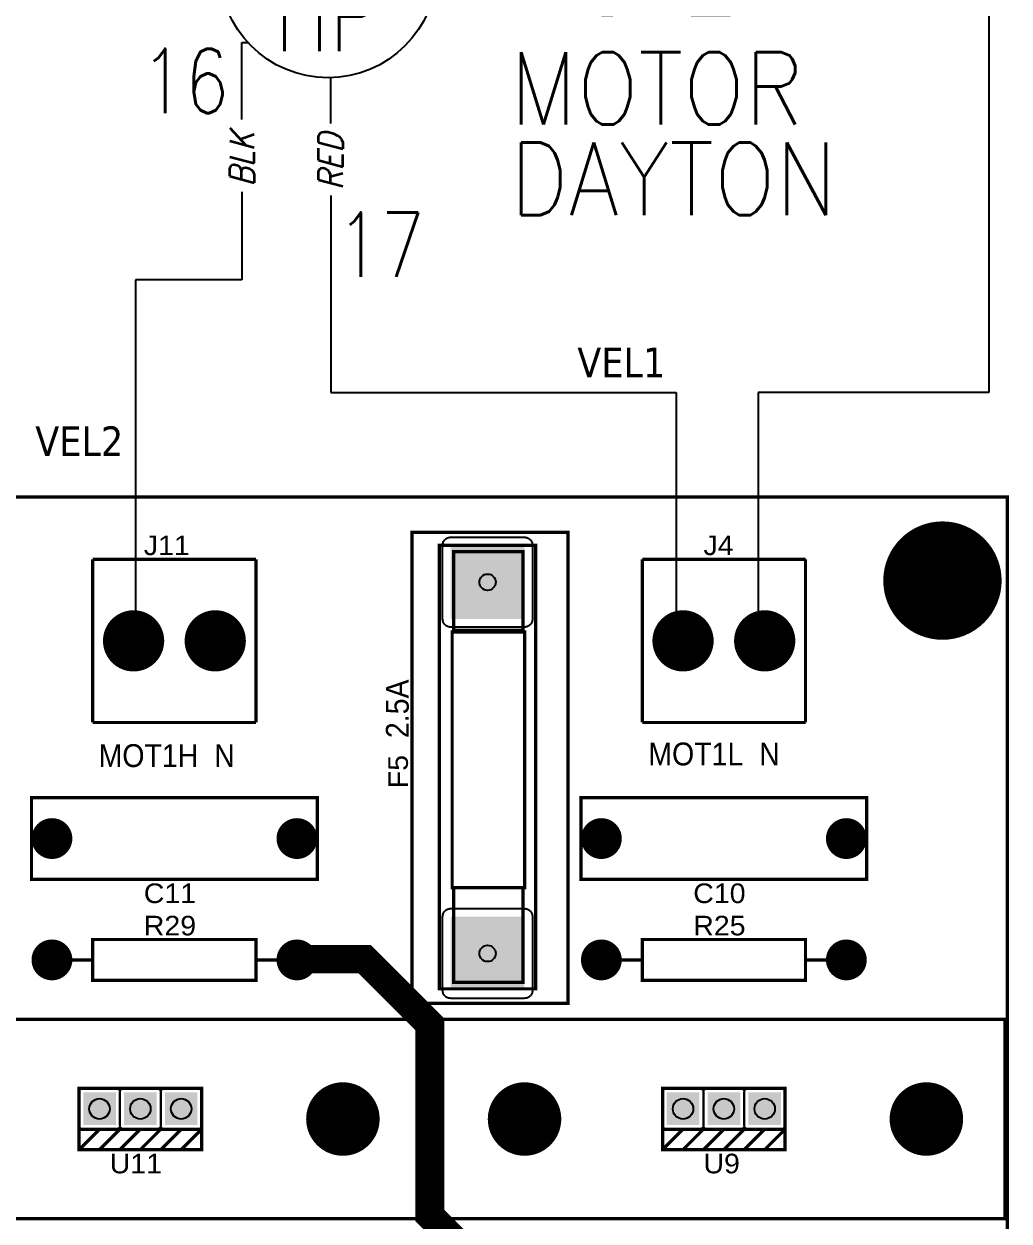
# Model space of a CAD drawing. Header units: inches. Extents: x 0 to 35.7, y 0 to 20.7.
# Drawn here: x 23.709 to 27.531, y 13.563 to 18.208 of the extents above; entities that cross this region are included whole.
import ezdxf
from ezdxf.enums import TextEntityAlignment as Align

# ---------------------------------------------------------------- set-up
doc = ezdxf.new("R2010")
doc.units = ezdxf.units.IN
doc.header["$MEASUREMENT"] = 0
for name, color, linetype in [('BLK_12AWG', 7, 'Continuous'), ('CONTORNO', 179, 'Continuous'), ('DESC', 150, 'Continuous'), ('MISC', 7, 'Continuous'), ('SYMS', 7, 'Continuous'), ('TAGS', 150, 'Continuous'), ('WIRENO', 72, 'Continuous'), ('WIRES', 7, 'Continuous')]:
    doc.layers.add(name, color=color, linetype=linetype)
doc.styles.add('SLDTEXTSTYLE0', font='tahoma.ttf')
doc.styles.get("Standard").update_dxf_attribs({"font": 'arial.ttf'})
doc.styles.add('WD', font='romans.shx')

# ---------------------------------------------------------------- blocks, each defined once
blk = doc.blocks.new('EPAD')
at = {"const_width": 0.5}
blk.add_lwpolyline([(-0.25, 0, 1), (0.25, 0, 1)], format="xyb", close=True, dxfattribs=at)
blk = doc.blocks.new('RPAD')
blk.add_trace([(-0.5, -0.5), (-0.5, 0.5), (0.5, -0.5), (0.5, 0.5)])
blk = doc.blocks.new('TarjetaCBA2')
for points, const_width in [([(130.5116, 98.0071), (136.4266, 98.0071), (136.4266, 103.2848), (130.5116, 103.2848), (130.5116, 98.0071)], 0.008), ([(130.5116, 98.0071), (136.4266, 98.0071), (136.4266, 103.2848), (130.5116, 103.2848), (130.5116, 98.0071)], 0.008), ([(130.5116, 98.0071), (136.4266, 98.0071), (136.4266, 103.2848), (130.5116, 103.2848), (130.5116, 98.0071)], 0.008), ([(134.9683, 102.0446), (135.3502, 102.0446), (135.3502, 103.1981), (134.9683, 103.1981), (134.9683, 102.0446)], 0.008), ([(134.9683, 102.0446), (135.3502, 102.0446), (135.3502, 103.1981), (134.9683, 103.1981), (134.9683, 102.0446)], 0.008), ([(134.9683, 102.0446), (135.3502, 102.0446), (135.3502, 103.1981), (134.9683, 103.1981), (134.9683, 102.0446)], 0.008), ([(135.0352, 102.08), (135.2714, 102.08), (135.2714, 103.1666), (135.0352, 103.1666), (135.0352, 102.08)], 0.008), ([(135.0352, 102.08), (135.2714, 102.08), (135.2714, 103.1666), (135.0352, 103.1666), (135.0352, 102.08)], 0.008), ([(135.0352, 102.08), (135.2714, 102.08), (135.2714, 103.1666), (135.0352, 103.1666), (135.0352, 102.08)], 0.008), ([(134.1864, 103.1324), (134.1864, 102.7324)], 0.008), ([(134.1864, 103.1324), (134.5864, 103.1324)], 0.008), ([(134.1864, 103.1324), (134.1864, 102.7324)], 0.008), ([(134.1864, 103.1324), (134.5864, 103.1324)], 0.008), ([(134.1864, 103.1324), (134.1864, 102.7324)], 0.008), ([(134.1864, 103.1324), (134.5864, 103.1324)], 0.008), ([(134.5864, 103.1324), (134.5864, 102.7324)], 0.008), ([(134.5864, 103.1324), (134.5864, 102.7324)], 0.008), ([(134.5864, 103.1324), (134.5864, 102.7324)], 0.008), ([(135.0706, 102.958), (135.2399, 102.958), (135.2399, 103.1509), (135.0706, 103.1509), (135.0706, 102.958)], 0.008), ([(135.0706, 102.958), (135.2399, 102.958), (135.2399, 103.1509), (135.0706, 103.1509), (135.0706, 102.958)], 0.008), ([(135.0706, 102.958), (135.2399, 102.958), (135.2399, 103.1509), (135.0706, 103.1509), (135.0706, 102.958)], 0.008), ([(135.5321, 103.1324), (135.5321, 102.7324)], 0.008), ([(135.5321, 103.1324), (135.9321, 103.1324)], 0.008), ([(135.5321, 103.1324), (135.5321, 102.7324)], 0.008), ([(135.5321, 103.1324), (135.9321, 103.1324)], 0.008), ([(135.5321, 103.1324), (135.5321, 102.7324)], 0.008), ([(135.5321, 103.1324), (135.9321, 103.1324)], 0.008), ([(135.9321, 103.1324), (135.9321, 102.7324)], 0.008), ([(135.9321, 103.1324), (135.9321, 102.7324)], 0.008), ([(135.9321, 103.1324), (135.9321, 102.7324)], 0.008), ([(135.0667, 102.3281), (135.2439, 102.3281), (135.2439, 102.9541), (135.0667, 102.9541), (135.0667, 102.3281)], 0.008), ([(135.0667, 102.3281), (135.2439, 102.3281), (135.2439, 102.9541), (135.0667, 102.9541), (135.0667, 102.3281)], 0.008), ([(135.0667, 102.3281), (135.2439, 102.3281), (135.2439, 102.9541), (135.0667, 102.9541), (135.0667, 102.3281)], 0.008), ([(134.1864, 102.7324), (134.5864, 102.7324)], 0.008), ([(134.1864, 102.7324), (134.5864, 102.7324)], 0.008), ([(134.1864, 102.7324), (134.5864, 102.7324)], 0.008), ([(135.5321, 102.7324), (135.9321, 102.7324)], 0.008), ([(135.5321, 102.7324), (135.9321, 102.7324)], 0.008), ([(135.5321, 102.7324), (135.9321, 102.7324)], 0.008), ([(134.0364, 102.3481), (134.7364, 102.3481), (134.7364, 102.5481), (134.0364, 102.5481), (134.0364, 102.3481)], 0.008), ([(134.0364, 102.3481), (134.7364, 102.3481), (134.7364, 102.5481), (134.0364, 102.5481), (134.0364, 102.3481)], 0.008), ([(134.0364, 102.3481), (134.7364, 102.3481), (134.7364, 102.5481), (134.0364, 102.5481), (134.0364, 102.3481)], 0.008), ([(135.3821, 102.3481), (136.0821, 102.3481), (136.0821, 102.5481), (135.3821, 102.5481), (135.3821, 102.3481)], 0.008), ([(135.3821, 102.3481), (136.0821, 102.3481), (136.0821, 102.5481), (135.3821, 102.5481), (135.3821, 102.3481)], 0.008), ([(135.3821, 102.3481), (136.0821, 102.3481), (136.0821, 102.5481), (135.3821, 102.5481), (135.3821, 102.3481)], 0.008), ([(135.0706, 102.0958), (135.2399, 102.0958), (135.2399, 102.3281), (135.0706, 102.3281), (135.0706, 102.0958)], 0.008), ([(135.0706, 102.0958), (135.2399, 102.0958), (135.2399, 102.3281), (135.0706, 102.3281), (135.0706, 102.0958)], 0.008), ([(135.0706, 102.0958), (135.2399, 102.0958), (135.2399, 102.3281), (135.0706, 102.3281), (135.0706, 102.0958)], 0.008), ([(134.1864, 102.1009), (134.5864, 102.1009), (134.5864, 102.2009), (134.1864, 102.2009), (134.1864, 102.1009)], 0.008), ([(134.1864, 102.1009), (134.5864, 102.1009), (134.5864, 102.2009), (134.1864, 102.2009), (134.1864, 102.1009)], 0.008), ([(134.1864, 102.1009), (134.5864, 102.1009), (134.5864, 102.2009), (134.1864, 102.2009), (134.1864, 102.1009)], 0.008), ([(135.5321, 102.1009), (135.9321, 102.1009), (135.9321, 102.2009), (135.5321, 102.2009), (135.5321, 102.1009)], 0.008), ([(135.5321, 102.1009), (135.9321, 102.1009), (135.9321, 102.2009), (135.5321, 102.2009), (135.5321, 102.1009)], 0.008), ([(135.5321, 102.1009), (135.9321, 102.1009), (135.9321, 102.2009), (135.5321, 102.2009), (135.5321, 102.1009)], 0.008), ([(135.1474, 101.4521), (135.0844, 101.4521), (135.0116, 101.5249), (135.0116, 101.9934), (134.8524, 102.1526), (134.6881, 102.1526), (134.6864, 102.1509)], 0.07), ([(134.1364, 102.1509), (134.1864, 102.1509)], 0.008), ([(134.1364, 102.1509), (134.1864, 102.1509)], 0.008), ([(134.1364, 102.1509), (134.1864, 102.1509)], 0.008), ([(134.5864, 102.1509), (134.6364, 102.1509)], 0.008), ([(134.5864, 102.1509), (134.6364, 102.1509)], 0.008), ([(134.5864, 102.1509), (134.6364, 102.1509)], 0.008), ([(135.4821, 102.1509), (135.5321, 102.1509)], 0.008), ([(135.4821, 102.1509), (135.5321, 102.1509)], 0.008), ([(135.4821, 102.1509), (135.5321, 102.1509)], 0.008), ([(135.9321, 102.1509), (135.9821, 102.1509)], 0.008), ([(135.9321, 102.1509), (135.9821, 102.1509)], 0.008), ([(135.9321, 102.1509), (135.9821, 102.1509)], 0.008), ([(133.614, 101.517), (134.9919, 101.517), (134.9919, 102.0052), (133.614, 102.0052), (133.614, 101.517)], 0.008), ([(133.614, 101.517), (134.9919, 101.517), (134.9919, 102.0052), (133.614, 102.0052), (133.614, 101.517)], 0.008), ([(133.614, 101.517), (134.9919, 101.517), (134.9919, 102.0052), (133.614, 102.0052), (133.614, 101.517)], 0.008), ([(135.0431, 101.517), (136.421, 101.517), (136.421, 102.0052), (135.0431, 102.0052), (135.0431, 101.517)], 0.008), ([(135.0431, 101.517), (136.421, 101.517), (136.421, 102.0052), (135.0431, 102.0052), (135.0431, 101.517)], 0.008), ([(135.0431, 101.517), (136.421, 101.517), (136.421, 102.0052), (135.0431, 102.0052), (135.0431, 101.517)], 0.008), ([(134.1529, 101.7361), (134.4529, 101.7361), (134.4529, 101.8361), (134.1529, 101.8361), (134.1529, 101.7361)], 0.008), ([(134.1529, 101.7361), (134.4529, 101.7361), (134.4529, 101.8361), (134.1529, 101.8361), (134.1529, 101.7361)], 0.008), ([(134.1529, 101.7361), (134.4529, 101.7361), (134.4529, 101.8361), (134.1529, 101.8361), (134.1529, 101.7361)], 0.008), ([(135.5821, 101.7361), (135.8821, 101.7361), (135.8821, 101.8361), (135.5821, 101.8361), (135.5821, 101.7361)], 0.008), ([(135.5821, 101.7361), (135.8821, 101.7361), (135.8821, 101.8361), (135.5821, 101.8361), (135.5821, 101.7361)], 0.008), ([(135.5821, 101.7361), (135.8821, 101.7361), (135.8821, 101.8361), (135.5821, 101.8361), (135.5821, 101.7361)], 0.008), ([(134.4529, 101.7361), (134.4529, 101.6861), (134.1529, 101.6861), (134.1529, 101.7361)], 0.008), ([(134.2029, 101.7361), (134.1529, 101.6861)], 0.008), ([(134.4529, 101.7361), (134.4529, 101.6861), (134.1529, 101.6861), (134.1529, 101.7361)], 0.008), ([(134.2029, 101.7361), (134.1529, 101.6861)], 0.008), ([(134.4529, 101.7361), (134.4529, 101.6861), (134.1529, 101.6861), (134.1529, 101.7361)], 0.008), ([(134.2029, 101.7361), (134.1529, 101.6861)], 0.008), ([(134.2529, 101.7361), (134.2029, 101.6861)], 0.008), ([(134.2529, 101.7361), (134.2029, 101.6861)], 0.008), ([(134.2529, 101.7361), (134.2029, 101.6861)], 0.008), ([(134.3029, 101.7361), (134.2529, 101.6861)], 0.008), ([(134.3029, 101.7361), (134.2529, 101.6861)], 0.008), ([(134.3029, 101.7361), (134.2529, 101.6861)], 0.008), ([(134.3529, 101.7361), (134.3029, 101.6861)], 0.008), ([(134.3529, 101.7361), (134.3029, 101.6861)], 0.008), ([(134.3529, 101.7361), (134.3029, 101.6861)], 0.008), ([(134.4029, 101.7361), (134.3529, 101.6861)], 0.008), ([(134.4029, 101.7361), (134.3529, 101.6861)], 0.008), ([(134.4029, 101.7361), (134.3529, 101.6861)], 0.008), ([(134.4529, 101.7361), (134.4029, 101.6861)], 0.008), ([(134.4529, 101.7361), (134.4029, 101.6861)], 0.008), ([(134.4529, 101.7361), (134.4029, 101.6861)], 0.008), ([(135.8821, 101.7361), (135.8821, 101.6861), (135.5821, 101.6861), (135.5821, 101.7361)], 0.008), ([(135.6321, 101.7361), (135.5821, 101.6861)], 0.008), ([(135.8821, 101.7361), (135.8821, 101.6861), (135.5821, 101.6861), (135.5821, 101.7361)], 0.008), ([(135.6321, 101.7361), (135.5821, 101.6861)], 0.008), ([(135.8821, 101.7361), (135.8821, 101.6861), (135.5821, 101.6861), (135.5821, 101.7361)], 0.008), ([(135.6321, 101.7361), (135.5821, 101.6861)], 0.008), ([(135.6821, 101.7361), (135.6321, 101.6861)], 0.008), ([(135.6821, 101.7361), (135.6321, 101.6861)], 0.008), ([(135.6821, 101.7361), (135.6321, 101.6861)], 0.008), ([(135.7321, 101.7361), (135.6821, 101.6861)], 0.008), ([(135.7321, 101.7361), (135.6821, 101.6861)], 0.008), ([(135.7321, 101.7361), (135.6821, 101.6861)], 0.008), ([(135.7821, 101.7361), (135.7321, 101.6861)], 0.008), ([(135.7821, 101.7361), (135.7321, 101.6861)], 0.008), ([(135.7821, 101.7361), (135.7321, 101.6861)], 0.008), ([(135.8321, 101.7361), (135.7821, 101.6861)], 0.008), ([(135.8321, 101.7361), (135.7821, 101.6861)], 0.008), ([(135.8321, 101.7361), (135.7821, 101.6861)], 0.008), ([(135.8821, 101.7361), (135.8321, 101.6861)], 0.008), ([(135.8821, 101.7361), (135.8321, 101.6861)], 0.008), ([(135.8821, 101.7361), (135.8321, 101.6861)], 0.008)]:
    blk.add_lwpolyline(points, dxfattribs=dict(const_width=const_width))
for points in [[(135.0433, 102.9861), (135.0433, 103.1661), (135.0434, 103.1682), (135.0437, 103.1702), (135.0442, 103.1721), (135.0449, 103.174), (135.0457, 103.1757), (135.0467, 103.1774), (135.0478, 103.1789), (135.0491, 103.1803), (135.0505, 103.1816), (135.052, 103.1827), (135.0537, 103.1837), (135.0554, 103.1846), (135.0573, 103.1852), (135.0592, 103.1857), (135.0612, 103.186), (135.0633, 103.1861), (135.2433, 103.1861), (135.2454, 103.186), (135.2474, 103.1857), (135.2493, 103.1852), (135.2512, 103.1846), (135.2529, 103.1837), (135.2546, 103.1827), (135.2561, 103.1816), (135.2575, 103.1803), (135.2588, 103.1789), (135.26, 103.1774), (135.2609, 103.1757), (135.2618, 103.174), (135.2624, 103.1721), (135.2629, 103.1702), (135.2632, 103.1682), (135.2633, 103.1661), (135.2633, 102.9861), (135.2632, 102.984), (135.2629, 102.982), (135.2624, 102.9801), (135.2618, 102.9782), (135.2609, 102.9765), (135.26, 102.9748), (135.2588, 102.9733), (135.2575, 102.9719), (135.2561, 102.9706), (135.2546, 102.9695), (135.2529, 102.9685), (135.2512, 102.9676), (135.2493, 102.967), (135.2474, 102.9665), (135.2454, 102.9662), (135.2433, 102.9661), (135.0633, 102.9661), (135.0612, 102.9662), (135.0592, 102.9665), (135.0573, 102.967), (135.0554, 102.9676), (135.0537, 102.9685), (135.052, 102.9695), (135.0505, 102.9706), (135.0491, 102.9719), (135.0478, 102.9733), (135.0467, 102.9748), (135.0457, 102.9765), (135.0449, 102.9782), (135.0442, 102.9801), (135.0437, 102.982), (135.0434, 102.984), (135.0433, 102.9861)], [(135.0433, 102.0766), (135.0433, 102.2566), (135.0434, 102.2587), (135.0437, 102.2607), (135.0442, 102.2627), (135.0449, 102.2645), (135.0457, 102.2663), (135.0467, 102.2679), (135.0478, 102.2695), (135.0491, 102.2709), (135.0505, 102.2721), (135.052, 102.2733), (135.0537, 102.2743), (135.0554, 102.2751), (135.0573, 102.2758), (135.0592, 102.2763), (135.0612, 102.2765), (135.0633, 102.2766), (135.2433, 102.2766), (135.2454, 102.2765), (135.2474, 102.2763), (135.2493, 102.2758), (135.2512, 102.2751), (135.2529, 102.2743), (135.2546, 102.2733), (135.2561, 102.2721), (135.2575, 102.2709), (135.2588, 102.2695), (135.26, 102.2679), (135.2609, 102.2663), (135.2618, 102.2645), (135.2624, 102.2627), (135.2629, 102.2607), (135.2632, 102.2587), (135.2633, 102.2566), (135.2633, 102.0766), (135.2632, 102.0746), (135.2629, 102.0726), (135.2624, 102.0706), (135.2618, 102.0688), (135.2609, 102.067), (135.26, 102.0654), (135.2588, 102.0638), (135.2575, 102.0624), (135.2561, 102.0612), (135.2546, 102.06), (135.2529, 102.059), (135.2512, 102.0582), (135.2493, 102.0575), (135.2474, 102.057), (135.2454, 102.0568), (135.2433, 102.0566), (135.0633, 102.0566), (135.0612, 102.0568), (135.0592, 102.057), (135.0573, 102.0575), (135.0554, 102.0582), (135.0537, 102.059), (135.052, 102.06), (135.0505, 102.0612), (135.0491, 102.0624), (135.0478, 102.0638), (135.0467, 102.0654), (135.0457, 102.067), (135.0449, 102.0688), (135.0442, 102.0706), (135.0437, 102.0726), (135.0434, 102.0746), (135.0433, 102.0766)], [(134.2429, 101.7361), (134.1629, 101.7361), (134.1619, 101.7362), (134.1609, 101.7363), (134.1599, 101.7366), (134.159, 101.7369), (134.1581, 101.7373), (134.1573, 101.7378), (134.1565, 101.7384), (134.1558, 101.739), (134.1552, 101.7397), (134.1546, 101.7405), (134.1541, 101.7413), (134.1537, 101.7422), (134.1534, 101.7431), (134.1531, 101.7441), (134.153, 101.7451), (134.1529, 101.7461), (134.1529, 101.8261), (134.153, 101.8272), (134.1531, 101.8282), (134.1534, 101.8291), (134.1537, 101.8301), (134.1541, 101.8309), (134.1546, 101.8318), (134.1552, 101.8325), (134.1558, 101.8332), (134.1565, 101.8339), (134.1573, 101.8345), (134.1581, 101.835), (134.159, 101.8354), (134.1599, 101.8357), (134.1609, 101.8359), (134.1619, 101.8361), (134.1629, 101.8361), (134.2429, 101.8361), (134.244, 101.8361), (134.245, 101.8359), (134.2459, 101.8357), (134.2469, 101.8354), (134.2477, 101.835), (134.2486, 101.8345), (134.2493, 101.8339), (134.25, 101.8332), (134.2507, 101.8325), (134.2512, 101.8318), (134.2517, 101.8309), (134.2522, 101.8301), (134.2525, 101.8291), (134.2527, 101.8282), (134.2529, 101.8272), (134.2529, 101.8261), (134.2529, 101.7461), (134.2529, 101.7451), (134.2527, 101.7441), (134.2525, 101.7431), (134.2522, 101.7422), (134.2517, 101.7413), (134.2512, 101.7405), (134.2507, 101.7397), (134.25, 101.739), (134.2493, 101.7384), (134.2486, 101.7378), (134.2477, 101.7373), (134.2469, 101.7369), (134.2459, 101.7366), (134.245, 101.7363), (134.244, 101.7362), (134.2429, 101.7361)], [(134.3429, 101.7361), (134.2629, 101.7361), (134.2619, 101.7362), (134.2609, 101.7363), (134.2599, 101.7366), (134.259, 101.7369), (134.2581, 101.7373), (134.2573, 101.7378), (134.2565, 101.7384), (134.2558, 101.739), (134.2552, 101.7397), (134.2546, 101.7405), (134.2541, 101.7413), (134.2537, 101.7422), (134.2534, 101.7431), (134.2531, 101.7441), (134.253, 101.7451), (134.2529, 101.7461), (134.2529, 101.8261), (134.253, 101.8272), (134.2531, 101.8282), (134.2534, 101.8291), (134.2537, 101.8301), (134.2541, 101.8309), (134.2546, 101.8318), (134.2552, 101.8325), (134.2558, 101.8332), (134.2565, 101.8339), (134.2573, 101.8345), (134.2581, 101.835), (134.259, 101.8354), (134.2599, 101.8357), (134.2609, 101.8359), (134.2619, 101.8361), (134.2629, 101.8361), (134.3429, 101.8361), (134.344, 101.8361), (134.345, 101.8359), (134.3459, 101.8357), (134.3469, 101.8354), (134.3477, 101.835), (134.3486, 101.8345), (134.3493, 101.8339), (134.35, 101.8332), (134.3507, 101.8325), (134.3512, 101.8318), (134.3517, 101.8309), (134.3522, 101.8301), (134.3525, 101.8291), (134.3527, 101.8282), (134.3529, 101.8272), (134.3529, 101.8261), (134.3529, 101.7461), (134.3529, 101.7451), (134.3527, 101.7441), (134.3525, 101.7431), (134.3522, 101.7422), (134.3517, 101.7413), (134.3512, 101.7405), (134.3507, 101.7397), (134.35, 101.739), (134.3493, 101.7384), (134.3486, 101.7378), (134.3477, 101.7373), (134.3469, 101.7369), (134.3459, 101.7366), (134.345, 101.7363), (134.344, 101.7362), (134.3429, 101.7361)], [(134.4429, 101.7361), (134.3629, 101.7361), (134.3619, 101.7362), (134.3609, 101.7363), (134.3599, 101.7366), (134.359, 101.7369), (134.3581, 101.7373), (134.3573, 101.7378), (134.3565, 101.7384), (134.3558, 101.739), (134.3552, 101.7397), (134.3546, 101.7405), (134.3541, 101.7413), (134.3537, 101.7422), (134.3534, 101.7431), (134.3531, 101.7441), (134.353, 101.7451), (134.3529, 101.7461), (134.3529, 101.8261), (134.353, 101.8272), (134.3531, 101.8282), (134.3534, 101.8291), (134.3537, 101.8301), (134.3541, 101.8309), (134.3546, 101.8318), (134.3552, 101.8325), (134.3558, 101.8332), (134.3565, 101.8339), (134.3573, 101.8345), (134.3581, 101.835), (134.359, 101.8354), (134.3599, 101.8357), (134.3609, 101.8359), (134.3619, 101.8361), (134.3629, 101.8361), (134.4429, 101.8361), (134.444, 101.8361), (134.445, 101.8359), (134.4459, 101.8357), (134.4469, 101.8354), (134.4477, 101.835), (134.4486, 101.8345), (134.4493, 101.8339), (134.45, 101.8332), (134.4507, 101.8325), (134.4512, 101.8318), (134.4517, 101.8309), (134.4522, 101.8301), (134.4525, 101.8291), (134.4527, 101.8282), (134.4529, 101.8272), (134.4529, 101.8261), (134.4529, 101.7461), (134.4529, 101.7451), (134.4527, 101.7441), (134.4525, 101.7431), (134.4522, 101.7422), (134.4517, 101.7413), (134.4512, 101.7405), (134.4507, 101.7397), (134.45, 101.739), (134.4493, 101.7384), (134.4486, 101.7378), (134.4477, 101.7373), (134.4469, 101.7369), (134.4459, 101.7366), (134.445, 101.7363), (134.444, 101.7362), (134.4429, 101.7361)], [(135.6721, 101.7361), (135.5921, 101.7361), (135.591, 101.7362), (135.59, 101.7363), (135.589, 101.7366), (135.5881, 101.7369), (135.5872, 101.7373), (135.5864, 101.7378), (135.5857, 101.7384), (135.585, 101.739), (135.5843, 101.7397), (135.5837, 101.7405), (135.5832, 101.7413), (135.5828, 101.7422), (135.5825, 101.7431), (135.5823, 101.7441), (135.5821, 101.7451), (135.5821, 101.7461), (135.5821, 101.8261), (135.5821, 101.8272), (135.5823, 101.8282), (135.5825, 101.8291), (135.5828, 101.8301), (135.5832, 101.8309), (135.5837, 101.8318), (135.5843, 101.8325), (135.585, 101.8332), (135.5857, 101.8339), (135.5864, 101.8345), (135.5872, 101.835), (135.5881, 101.8354), (135.589, 101.8357), (135.59, 101.8359), (135.591, 101.8361), (135.5921, 101.8361), (135.6721, 101.8361), (135.6731, 101.8361), (135.6741, 101.8359), (135.6751, 101.8357), (135.676, 101.8354), (135.6769, 101.835), (135.6777, 101.8345), (135.6785, 101.8339), (135.6792, 101.8332), (135.6798, 101.8325), (135.6804, 101.8318), (135.6809, 101.8309), (135.6813, 101.8301), (135.6816, 101.8291), (135.6819, 101.8282), (135.682, 101.8272), (135.6821, 101.8261), (135.6821, 101.7461), (135.682, 101.7451), (135.6819, 101.7441), (135.6816, 101.7431), (135.6813, 101.7422), (135.6809, 101.7413), (135.6804, 101.7405), (135.6798, 101.7397), (135.6792, 101.739), (135.6785, 101.7384), (135.6777, 101.7378), (135.6769, 101.7373), (135.676, 101.7369), (135.6751, 101.7366), (135.6741, 101.7363), (135.6731, 101.7362), (135.6721, 101.7361)], [(135.7721, 101.7361), (135.6921, 101.7361), (135.691, 101.7362), (135.69, 101.7363), (135.689, 101.7366), (135.6881, 101.7369), (135.6872, 101.7373), (135.6864, 101.7378), (135.6857, 101.7384), (135.685, 101.739), (135.6843, 101.7397), (135.6837, 101.7405), (135.6832, 101.7413), (135.6828, 101.7422), (135.6825, 101.7431), (135.6823, 101.7441), (135.6821, 101.7451), (135.6821, 101.7461), (135.6821, 101.8261), (135.6821, 101.8272), (135.6823, 101.8282), (135.6825, 101.8291), (135.6828, 101.8301), (135.6832, 101.8309), (135.6837, 101.8318), (135.6843, 101.8325), (135.685, 101.8332), (135.6857, 101.8339), (135.6864, 101.8345), (135.6872, 101.835), (135.6881, 101.8354), (135.689, 101.8357), (135.69, 101.8359), (135.691, 101.8361), (135.6921, 101.8361), (135.7721, 101.8361), (135.7731, 101.8361), (135.7741, 101.8359), (135.7751, 101.8357), (135.776, 101.8354), (135.7769, 101.835), (135.7777, 101.8345), (135.7785, 101.8339), (135.7792, 101.8332), (135.7798, 101.8325), (135.7804, 101.8318), (135.7809, 101.8309), (135.7813, 101.8301), (135.7816, 101.8291), (135.7819, 101.8282), (135.782, 101.8272), (135.7821, 101.8261), (135.7821, 101.7461), (135.782, 101.7451), (135.7819, 101.7441), (135.7816, 101.7431), (135.7813, 101.7422), (135.7809, 101.7413), (135.7804, 101.7405), (135.7798, 101.7397), (135.7792, 101.739), (135.7785, 101.7384), (135.7777, 101.7378), (135.7769, 101.7373), (135.776, 101.7369), (135.7751, 101.7366), (135.7741, 101.7363), (135.7731, 101.7362), (135.7721, 101.7361)], [(135.8721, 101.7361), (135.7921, 101.7361), (135.791, 101.7362), (135.79, 101.7363), (135.789, 101.7366), (135.7881, 101.7369), (135.7872, 101.7373), (135.7864, 101.7378), (135.7857, 101.7384), (135.785, 101.739), (135.7843, 101.7397), (135.7837, 101.7405), (135.7832, 101.7413), (135.7828, 101.7422), (135.7825, 101.7431), (135.7823, 101.7441), (135.7821, 101.7451), (135.7821, 101.7461), (135.7821, 101.8261), (135.7821, 101.8272), (135.7823, 101.8282), (135.7825, 101.8291), (135.7828, 101.8301), (135.7832, 101.8309), (135.7837, 101.8318), (135.7843, 101.8325), (135.785, 101.8332), (135.7857, 101.8339), (135.7864, 101.8345), (135.7872, 101.835), (135.7881, 101.8354), (135.789, 101.8357), (135.79, 101.8359), (135.791, 101.8361), (135.7921, 101.8361), (135.8721, 101.8361), (135.8731, 101.8361), (135.8741, 101.8359), (135.8751, 101.8357), (135.876, 101.8354), (135.8769, 101.835), (135.8777, 101.8345), (135.8785, 101.8339), (135.8792, 101.8332), (135.8798, 101.8325), (135.8804, 101.8318), (135.8809, 101.8309), (135.8813, 101.8301), (135.8816, 101.8291), (135.8819, 101.8282), (135.882, 101.8272), (135.8821, 101.8261), (135.8821, 101.7461), (135.882, 101.7451), (135.8819, 101.7441), (135.8816, 101.7431), (135.8813, 101.7422), (135.8809, 101.7413), (135.8804, 101.7405), (135.8798, 101.7397), (135.8792, 101.739), (135.8785, 101.7384), (135.8777, 101.7378), (135.8769, 101.7373), (135.876, 101.7369), (135.8751, 101.7366), (135.8741, 101.7363), (135.8731, 101.7362), (135.8721, 101.7361)]]:
    blk.add_lwpolyline(points, close=True)
for centre, radius in [((136.2675, 103.08), 0.03), ((135.1533, 103.0761), 0.02), ((134.2864, 102.9324), 0.03), ((134.4864, 102.9324), 0.03), ((135.6321, 102.9324), 0.03), ((135.8321, 102.9324), 0.03), ((134.0864, 102.4481), 0.025), ((134.6864, 102.4481), 0.025), ((135.4321, 102.4481), 0.025), ((136.0321, 102.4481), 0.025), ((134.0864, 102.1509), 0.025), ((134.6864, 102.1509), 0.025), ((135.1533, 102.1666), 0.02), ((135.4321, 102.1509), 0.025), ((136.0321, 102.1509), 0.025), ((134.2029, 101.7861), 0.025), ((134.3029, 101.7861), 0.025), ((134.4029, 101.7861), 0.025), ((135.6321, 101.7861), 0.025), ((135.7321, 101.7861), 0.025), ((135.8321, 101.7861), 0.025), ((134.799, 101.7611), 0.03), ((135.2439, 101.7611), 0.03), ((136.2281, 101.7611), 0.03)]:
    blk.add_circle(centre, radius)
for p, xscale, yscale in [((136.2675, 103.08), 0.29, 0.29), ((136.2675, 103.08), 0.25, 0.25), ((134.2864, 102.9324), 0.15, 0.15), ((134.2864, 102.9324), 0.12, 0.12), ((134.4864, 102.9324), 0.15, 0.15), ((134.4864, 102.9324), 0.12, 0.12), ((135.6321, 102.9324), 0.15, 0.15), ((135.6321, 102.9324), 0.12, 0.12), ((135.8321, 102.9324), 0.15, 0.15), ((135.8321, 102.9324), 0.12, 0.12), ((134.0864, 102.4481), 0.1, 0.1), ((134.0864, 102.4481), 0.08, 0.08), ((134.6864, 102.4481), 0.1, 0.1), ((134.6864, 102.4481), 0.08, 0.08), ((135.4321, 102.4481), 0.1, 0.1), ((135.4321, 102.4481), 0.08, 0.08), ((136.0321, 102.4481), 0.1, 0.1), ((136.0321, 102.4481), 0.08, 0.08), ((134.0864, 102.1509), 0.1, 0.1), ((134.6864, 102.1509), 0.1, 0.1), ((135.4321, 102.1509), 0.1, 0.1), ((136.0321, 102.1509), 0.1, 0.1), ((134.0864, 102.1509), 0.08, 0.08), ((134.6864, 102.1509), 0.08, 0.08), ((135.4321, 102.1509), 0.08, 0.08), ((136.0321, 102.1509), 0.08, 0.08), ((134.799, 101.7611), 0.18, 0.18), ((135.2439, 101.7611), 0.18, 0.18), ((136.2281, 101.7611), 0.18, 0.18), ((134.799, 101.7611), 0.15, 0.15), ((135.2439, 101.7611), 0.15, 0.15), ((136.2281, 101.7611), 0.15, 0.15)]:
    blk.add_blockref('EPAD', p, dxfattribs=dict(xscale=xscale, yscale=yscale))
for p, xscale, yscale, rotation in [((135.1533, 103.0761), 0.18, 0.18, 90), ((135.1533, 102.1666), 0.18, 0.18, 90), ((134.2029, 101.7861), 0.08, 0.08, 180), ((134.3029, 101.7861), 0.08, 0.08, 180), ((134.4029, 101.7861), 0.08, 0.08, 180), ((135.6321, 101.7861), 0.08, 0.08, 180), ((135.7321, 101.7861), 0.08, 0.08, 180), ((135.8321, 101.7861), 0.08, 0.08, 180)]:
    blk.add_blockref('RPAD', p, dxfattribs=dict(xscale=xscale, yscale=yscale, rotation=rotation))
for s, height, width, p in [('J11', 0.048, 1.041667, (134.3114, 103.1424)), ('J11', 0.048, 1.041667, (134.3114, 103.1424)), ('J11', 0.048, 1.041667, (134.3114, 103.1424)), ('J4', 0.048, 1.041667, (135.6821, 103.1424)), ('J4', 0.048, 1.041667, (135.6821, 103.1424)), ('J4', 0.048, 1.041667, (135.6821, 103.1424)), ('MOT1H  N', 0.056, 0.892857, (134.2006, 102.6233)), ('MOT1H  N', 0.056, 0.892857, (134.2006, 102.6233)), ('MOT1H  N', 0.056, 0.892857, (134.2006, 102.6233)), ('MOT1L  N', 0.056, 0.892857, (135.547, 102.6273)), ('MOT1L  N', 0.056, 0.892857, (135.547, 102.6273)), ('MOT1L  N', 0.056, 0.892857, (135.547, 102.6273)), ('C11', 0.048, 1.041667, (134.3114, 102.2901)), ('C11', 0.048, 1.041667, (134.3114, 102.2901)), ('C11', 0.048, 1.041667, (134.3114, 102.2901)), ('C10', 0.048, 1.041667, (135.6571, 102.2901)), ('C10', 0.048, 1.041667, (135.6571, 102.2901)), ('C10', 0.048, 1.041667, (135.6571, 102.2901)), ('R29', 0.048, 1.041667, (134.3114, 102.2109)), ('R29', 0.048, 1.041667, (134.3114, 102.2109)), ('R29', 0.048, 1.041667, (134.3114, 102.2109)), ('R25', 0.048, 1.041667, (135.6571, 102.2109)), ('R25', 0.048, 1.041667, (135.6571, 102.2109)), ('R25', 0.048, 1.041667, (135.6571, 102.2109)), ('U11', 0.048, 1.041667, (134.2279, 101.6281)), ('U11', 0.048, 1.041667, (134.2279, 101.6281)), ('U11', 0.048, 1.041667, (134.2279, 101.6281)), ('U9', 0.048, 1.041667, (135.6821, 101.6281)), ('U9', 0.048, 1.041667, (135.6821, 101.6281)), ('U9', 0.048, 1.041667, (135.6821, 101.6281))]:
    blk.add_text(s, height=height, dxfattribs=dict(width=width)).set_placement(p)
for s, height, width, p in [('2.5A', 0.056, 0.892857, (134.9604, 102.6942)), ('2.5A', 0.056, 0.892857, (134.9604, 102.6942)), ('2.5A', 0.056, 0.892857, (134.9604, 102.6942)), ('F5', 0.048, 1.041667, (134.9583, 102.5714)), ('F5', 0.048, 1.041667, (134.9583, 102.5714)), ('F5', 0.048, 1.041667, (134.9583, 102.5714))]:
    blk.add_text(s, height=height, rotation=90, dxfattribs=dict(width=width)).set_placement(p)
blk = doc.blocks.new('VMO12')
blk.add_circle((0, 0), 0.1875)
at = {"style": 'WD'}
for tag, p, width in [('INST', (0.318, 0.2634), 0.7), ('LOC', (0.318, 0.0938), 0.7), ('TAG1', (0.3125, -0.0789), 0.9), ('DESC1', (0.3135, -0.268), 0.9), ('DESC2', (0.3135, -0.4243), 0.9), ('DESC3', (0.3135, -0.5805), 0.9), ('RATING3', (0.3135, -0.7368), 0.8), ('RATING4', (0.3135, -0.893), 0.8), ('WDTAGALT', (0.3125, -1.0625), 0.7)]:
    blk.add_attdef(tag, p, '', height=0.125, dxfattribs=dict(at, width=width))
at = {"linetype": 'Continuous', "style": 'WD', "flags": 8}
for tag, p in [('TERM01', (-0.0312, 0.2125)), ('TERM03', (-0.2188, -0.1351))]:
    blk.add_attdef(tag, text='', height=0.125, dxfattribs=at).set_placement(p, align=Align.RIGHT)
at = {"color": 7, "style": 'WD', "flags": 1}
for tag, p in [('X2TERM01', (0, 0.1875)), ('X8TERM02', (0, -0.1875))]:
    blk.add_attdef(tag, p, '', height=0.0125, dxfattribs=at)
at = {"style": 'WD', "flags": 9}
blk.add_attdef('FAMILY', text='', height=0.01, dxfattribs=at).set_placement((-0.0053, 0.1698), align=Align.CENTER)
at = {"linetype": 'Continuous', "style": 'WD', "flags": 1}
for tag, p in [('MFG', (0, 0.1404)), ('CAT', (0, 0.1593))]:
    blk.add_attdef(tag, text='', height=0.01, dxfattribs=at).set_placement(p, align=Align.MIDDLE)
at = {"style": 'WD', "width": 0.8}
blk.add_attdef('RATING1', text='', height=0.125, dxfattribs=at).set_placement((0, 0), align=Align.CENTER)
at = {"linetype": 'Continuous', "style": 'WD', "flags": 9}
blk.add_attdef('ASSYCODE', text='', height=0.01, dxfattribs=at).set_placement((0, 0.125), align=Align.CENTER)
at = {"style": 'WD', "width": 0.8}
blk.add_attdef('RATING2', text='', height=0.125, dxfattribs=at).set_placement((0, -0.0165), align=Align.TOP_CENTER)
at = {"style": 'WD', "flags": 1}
blk.add_attdef('X0TERM03', (-0.1384, -0.1265), '', height=0.0125, dxfattribs=at)
at = {"linetype": 'Continuous', "style": 'WD', "flags": 8}
blk.add_attdef('TERM02', text='', height=0.125, dxfattribs=at).set_placement((-0.0312, -0.2094), align=Align.TOP_RIGHT)
blk = doc.blocks.new('VT0_LGENERIC')
at = {"style": 'WD', "flags": 1}
for tag, p in [('X2TERM01', (0, 0.25)), ('X8TERM01', (0, -0.25))]:
    blk.add_attdef(tag, p, '', height=0.01, rotation=90, dxfattribs=at)
at = {"style": 'WD', "oblique": 15, "width": 0.9}
blk.add_attdef('COLOR', text='', height=0.125, rotation=90, dxfattribs=at).set_placement((0, 0), align=Align.MIDDLE_CENTER)
at = {"color": 7, "style": 'WD'}
for tag, p in [('X2_TINY_DOT_DONT_REMOVE', (0, 0.25)), ('X8_TINY_DOT_DONT_REMOVE', (0, -0.25))]:
    blk.add_attdef(tag, p, '', height=0.0001, rotation=90, dxfattribs=at)
blk = doc.blocks.new('WD_WNV')
at = {"style": 'WD', "flags": 1}
for tag, p in [('W01USER', (-0.0625, 0.0938)), ('W02USER', (-0.0625, 0.0859)), ('W03USER', (-0.0625, 0.0781)), ('W04USER', (-0.0625, 0.0703)), ('W05USER', (-0.0625, 0.0625)), ('W06USER', (-0.0625, 0.0547)), ('W07USER', (-0.0625, 0.0469)), ('W08USER', (-0.0625, 0.0391)), ('W09USER', (-0.0625, 0.0312)), ('W10USER', (-0.0625, 0.0234))]:
    blk.add_attdef(tag, text='', height=0.005, dxfattribs=at).set_placement(p, align=Align.CENTER)
at = {"linetype": 'Continuous', "style": 'WD', "width": 0.8}
blk.add_attdef('WIRENO', text='', height=0.125, dxfattribs=at).set_placement((-0.05, 0), align=Align.MIDDLE_RIGHT)

msp = doc.modelspace()

# ---------------------------------------------------------------- linework, layer by layer
at = {"layer": 'BLK_12AWG'}
for p, q in [((27.4528, 18.9328), (27.4528, 16.7778)), ((24.5551, 18.136), (24.5778, 18.136)), ((24.5551, 17.8367), (24.5551, 18.136)), ((24.5551, 17.5558), (24.5551, 17.2147)), ((24.5551, 17.2147), (24.1416, 17.2147)), ((24.1416, 17.2147), (24.1416, 15.8794)), ((27.4528, 16.7778), (26.5579, 16.7778)), ((26.5579, 16.7778), (26.5579, 15.803)), ((24.109, 15.8794), (24.1635, 15.8794)), ((26.5579, 15.803), (26.5902, 15.803))]:
    msp.add_line(p, q, dxfattribs=at)
at = {"layer": 'WIRES'}
for p, q in [((24.8994, 17.8213), (24.8994, 17.9988)), ((24.8994, 17.5419), (24.8994, 16.7778)), ((24.8994, 16.7778), (26.2397, 16.7778)), ((26.2397, 16.7778), (26.2397, 15.8344))]:
    msp.add_line(p, q, dxfattribs=at)

# ---------------------------------------------------------------- block references
at = {"layer": 'BLK_12AWG', "xscale": 1.584, "yscale": 1.584, "zscale": 1.584}
msp.add_blockref('TarjetaCBA2', (-188.575, -147.2307), dxfattribs=at)
at = {"layer": 'SYMS'}
ref = msp.add_blockref('VMO12', (24.8891, 18.4207), dxfattribs=dict(at, xscale=2.25, yscale=2.25, zscale=2.25))
ref.add_attrib('RATING2', 'HP', dxfattribs={"layer": 'MISC', "height": 0.28125, "style": 'WD', "width": 0.8}).set_placement((24.8891, 18.3836), align=Align.TOP_CENTER)
ref.add_attrib('DESC1', 'MOTOR', (25.5945, 17.8176), dxfattribs={"layer": 'DESC', "color": 250, "height": 0.28125, "style": 'WD', "width": 0.9})
ref.add_attrib('DESC2', 'DAYTON', (25.5945, 17.4661), dxfattribs={"layer": 'DESC', "color": 250, "height": 0.28125, "style": 'WD', "width": 0.9})
ref.add_attrib('TAG1', 'MOT2', (25.5922, 18.2433), dxfattribs={"layer": 'TAGS', "color": 250, "height": 0.28125, "style": 'WD', "width": 0.9})
ref = msp.add_blockref('VT0_LGENERIC', (24.5551, 17.6837), dxfattribs=dict(at, xscale=0.75, yscale=0.75, zscale=0.75))
ref.add_attrib('X2_TINY_DOT_DONT_REMOVE', '.', (24.5551, 17.8367), dxfattribs={"layer": 'MISC', "color": 7, "height": 0.000075, "rotation": 90, "style": 'WD'})
ref.add_attrib('X8_TINY_DOT_DONT_REMOVE', '.', (24.5551, 17.5558), dxfattribs={"layer": 'MISC', "color": 7, "height": 0.000075, "rotation": 90, "style": 'WD'})
ref.add_attrib('COLOR', 'BLK', dxfattribs={"layer": 'MISC', "height": 0.09375, "rotation": 90, "style": 'WD', "oblique": 15, "width": 0.9}).set_placement((24.5551, 17.6837), align=Align.MIDDLE_CENTER)
ref = msp.add_blockref('VT0_LGENERIC', (24.8994, 17.6738), dxfattribs=dict(at, xscale=0.75, yscale=0.75, zscale=0.75))
ref.add_attrib('X2_TINY_DOT_DONT_REMOVE', '.', (24.8994, 17.8213), dxfattribs={"layer": 'MISC', "color": 7, "height": 0.000075, "rotation": 90, "style": 'WD'})
ref.add_attrib('X8_TINY_DOT_DONT_REMOVE', '.', (24.8994, 17.5419), dxfattribs={"layer": 'MISC', "color": 7, "height": 0.000075, "rotation": 90, "style": 'WD'})
ref.add_attrib('COLOR', 'RED', dxfattribs={"layer": 'MISC', "height": 0.09375, "rotation": 90, "style": 'WD', "oblique": 15, "width": 0.9}).set_placement((24.8994, 17.6738), align=Align.MIDDLE_CENTER)
at = {"layer": 'WIRENO', "color": 250, "linetype": 'ByBlock'}
ref = msp.add_blockref('WD_WNV', (24.5551, 17.9864), dxfattribs=at)
ref.add_attrib('WIRENO', '16', dxfattribs={"color": 0, "linetype": 'Continuous', "height": 0.25, "style": 'WD', "width": 0.8}).set_placement((24.5051, 17.9864), align=Align.MIDDLE_RIGHT)
ref = msp.add_blockref('WD_WNV', (24.8994, 17.9101), dxfattribs=at)
ref.add_attrib('WIRENO', '17', dxfattribs={"color": 0, "linetype": 'Continuous', "height": 0.25, "style": 'WD', "width": 0.8}).set_placement((25.2646, 17.3515), align=Align.MIDDLE_RIGHT)

# ---------------------------------------------------------------- texts
at = {"layer": 'CONTORNO', "color": 7, "char_height": 0.11529, "attachment_point": 3, "style": 'SLDTEXTSTYLE0'}
for s, insert in [('VEL1', (26.1974, 16.9522)), ('VEL2', (24.0945, 16.6464))]:
    msp.add_mtext(s, dxfattribs=dict(at, insert=insert))

doc.saveas('drawing.dxf')
